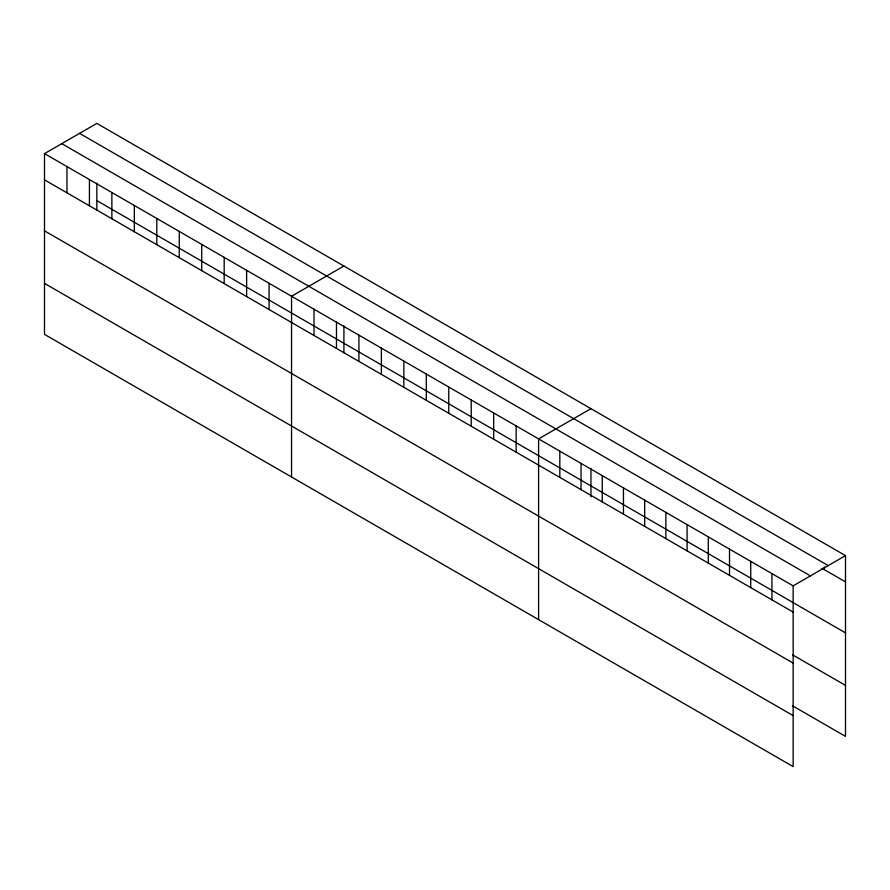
<?xml version="1.0" encoding="UTF-8"?>
<svg xmlns="http://www.w3.org/2000/svg" width="890" height="890" viewBox="0 0 890 890"><rect width="100%" height="100%" fill="white"/><g stroke="black" fill="none" stroke-linecap="round" stroke-linejoin="round"><path stroke-width="1.33" d="M44.5 153.625L793.146 585.854L793.146 766.602L44.5 334.373L44.5 153.625L96.854 123.399L845.5 555.627L845.5 736.375L792.467 705.759M343.907 266.032L291.553 296.259L291.553 477.007M590.96 408.666L538.606 438.892L538.606 619.64M793.146 585.854L845.5 555.627M79.577 133.378L828.223 565.606M821.926 568.265L845.5 581.871M61.777 143.646L810.423 575.875M96.854 200.628L845.5 632.857M44.5 179.858L793.146 612.098M792.467 654.773L845.5 685.389M44.5 230.855L793.146 663.083M44.5 283.387L793.146 715.616M824.285 566.863L824.285 569.622M771.942 573.605L771.942 599.849M750.726 561.356L750.726 587.6M729.511 549.108L729.511 575.352M708.307 536.87L708.307 563.103M687.091 524.622L687.091 550.854M665.876 512.373L665.876 538.617M644.672 500.124L644.672 526.368M623.456 487.876L623.456 514.12M602.241 475.638L602.241 501.871M590.96 468.452L590.96 496.676M581.037 463.39L581.037 489.622M559.821 451.141L559.821 477.385M516.144 425.932L516.144 452.165M493.694 412.96L493.694 439.204M471.233 399.999L471.233 426.232M448.771 387.028L448.771 413.272M426.31 374.056L426.31 400.3M403.849 361.095L403.849 387.328M381.387 348.124L381.387 374.367M358.937 335.163L358.937 361.396M343.907 325.818L343.907 352.696M336.476 322.191L336.476 348.435M314.014 309.231L314.014 335.463M269.091 283.287L269.091 309.531M246.63 270.326L246.63 296.57M224.18 257.355L224.18 283.599M201.719 244.394L201.719 270.627M179.257 231.422L179.257 257.666M156.796 218.462L156.796 244.694M134.334 205.49L134.334 231.734M111.873 192.529L111.873 218.762M96.854 183.184L96.854 210.051M89.423 179.558L89.423 205.801M66.961 166.586L66.961 192.83"/></g></svg>
